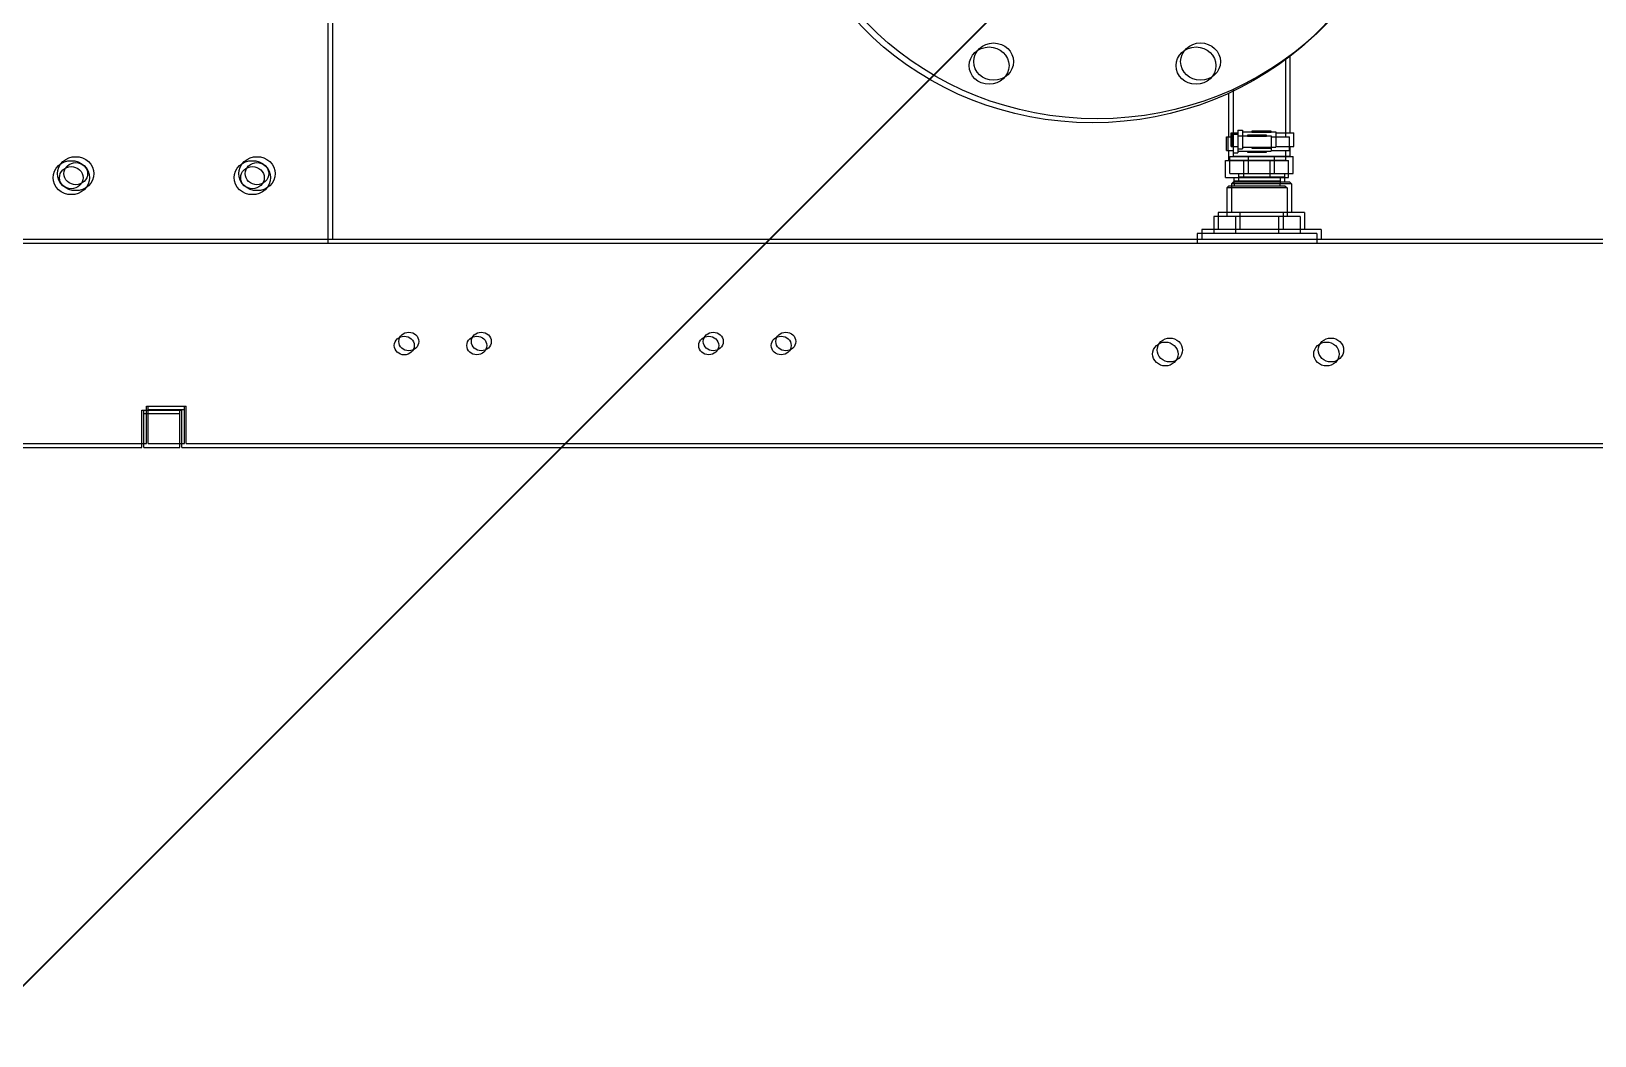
# Model space of a CAD drawing. Header units: inches. Extents: x 4821 to 127877, y 58012 to 433683.
# Drawn here: x 81490 to 82661, y 382483 to 383236 of the extents above; entities that cross this region are included whole.
import ezdxf

# ---------------------------------------------------------------- set-up
doc = ezdxf.new("R2010")
doc.units = ezdxf.units.IN
doc.header["$MEASUREMENT"] = 0
for name, color, linetype in [('A-FURN-FIXD', 10, 'Continuous'), ('A-WALL', 53, 'Continuous'), ('Cloums$0$A-COL-HAT', 8, 'Continuous'), ('EMG - ELEC - ID', 26, 'Continuous'), ('NECB-COLUM', 50, 'Continuous')]:
    doc.layers.add(name, color=color, linetype=linetype)

# ---------------------------------------------------------------- blocks, each defined once
blk = doc.blocks.new('COL BASEMT')
at = {"layer": 'Cloums$0$A-COL-HAT'}
h = blk.add_hatch(dxfattribs=at)
h.set_pattern_fill('ANSI31', color=256, scale=500)
h.set_pattern_definition([(45, (1452118.876, 42013.15), (-44.194174, 44.194174), [])])
h.paths.add_polyline_path([(1693546.9, 345626), (1693946.9, 345626), (1693950.9, 348875.9), (1693546.9, 348875.9)])
h.paths.add_polyline_path([(1688721.9, 335900.9), (1689121.5, 335900.9), (1689121.9, 337327), (1693949.2, 337327), (1693946.9, 345126), (1693546.9, 345126), (1693546.9, 337727), (1688721.9, 337727)])
h.paths.add_polyline_path([(1641271.9, 335200.9), (1640873.7, 335200.9), (1640871.9, 323973.1), (1689121.9, 323973.1), (1689121.4, 335200.9), (1688721.9, 335200.9), (1688721.9, 324373.1), (1641271.9, 324373.1)])
edge = h.paths.add_edge_path()
edge.add_line((1636446.9, 345126), (1636046.9, 345126))
edge.add_line((1636046.9, 345126), (1636049, 337698.9))
edge.add_arc((1626263.1, 338211), 9799.3, 305.31502, 357.00429, ccw=False)
edge.add_line((1631927.8, 330215), (1632171.5, 329896.4))
edge.add_arc((1626336.8, 338141.4), 10100.7, 305.28586, 355.37518)
edge.add_line((1636404.6, 337327), (1640874, 337327))
edge.add_line((1640874, 337327), (1640873.8, 335900.9))
edge.add_line((1640873.8, 335900.9), (1641271.9, 335900.9))
edge.add_line((1641271.9, 335900.9), (1641271.9, 337725.9))
edge.add_line((1641271.9, 337725.9), (1636446.9, 337725.9))
edge.add_line((1636446.9, 337725.9), (1636446.9, 345126))
h.paths.add_polyline_path([(1636046.9, 345626), (1636446.9, 345626), (1636446.9, 348875.9), (1636048.9, 348875.9)])
blk = doc.blocks.new('A$C0e128a0b')
at = {"layer": 'A-FURN-FIXD'}
for p, q in [((1263.28, 1175.85), (1263.28, 2313.86)), ((1263.28, 1175.85), (1263.28, 2313.86)), ((1142.15, 2224.66), (1142.15, 962.95)), ((1136.12, 1850.16), (1136.12, 1779.1)), ((1136.12, 1850.16), (1142.18, 1850.16)), ((1126.03, 1840.29), (1126.03, 1788.97)), ((1126.03, 1840.29), (1136.12, 1840.29)), ((1032.97, 1831.54), (1078.71, 1831.56)), ((1086.78, 1833.92), (1078.71, 1833.92)), ((1078.71, 1823.14), (1078.71, 1833.92)), ((1086.78, 1823.14), (1086.78, 1833.92)), ((1086.78, 1831.56), (1092.71, 1831.56)), ((1092.71, 1831.56), (1092.72, 1797.76)), ((1092.84, 1795.86), (1092.84, 1833.46)), ((1102.93, 1833.46), (1092.84, 1833.46)), ((1102.93, 1795.86), (1102.93, 1833.46)), ((1107.98, 1831.42), (1108.99, 1832.5)), ((1107.98, 1831.42), (1107.98, 1797.83)), ((1108.99, 1832.5), (1108.99, 1796.75)), ((1108.99, 1832.5), (1126.03, 1832.5)), ((1078.2, 1823.14), (1087.29, 1823.14)), ((1078.2, 1820.31), (1078.2, 1823.14)), ((1087.29, 1820.31), (1087.29, 1823.14)), ((1092.84, 1826.5), (1092.71, 1826.5)), ((1102.93, 1822.45), (1092.84, 1822.45)), ((1102.93, 1828.38), (1104.95, 1828.38)), ((1104.95, 1800.94), (1104.95, 1828.38)), ((1104.95, 1828.38), (1107.98, 1828.29)), ((1126.03, 1827.46), (1136.12, 1827.46)), ((1077.7, 1820.31), (1077.7, 1809)), ((1078.32, 1820.31), (1077.7, 1820.31)), ((1078.32, 1809), (1078.32, 1820.31)), ((1087.17, 1809), (1087.17, 1820.31)), ((1087.79, 1820.31), (1087.17, 1820.31)), ((1087.79, 1809), (1087.79, 1820.31)), ((1077.19, 1803.35), (1088.3, 1803.35)), ((1077.19, 1800.53), (1077.19, 1803.35)), ((1077.7, 1809), (1078.32, 1809)), ((1078.2, 1803.35), (1078.2, 1809)), ((1087.17, 1809), (1087.79, 1809)), ((1087.29, 1803.35), (1087.29, 1809)), ((1088.3, 1800.53), (1088.3, 1803.35)), ((1092.84, 1802.82), (1092.72, 1802.82)), ((1102.93, 1806.87), (1092.84, 1806.87)), ((1052.9, 1797.74), (1078.71, 1797.75)), ((1077.19, 1800.53), (1088.3, 1800.53)), ((1078.71, 1796.62), (1078.71, 1800.53)), ((1078.71, 1797.3), (1086.78, 1797.3)), ((1086.78, 1796.62), (1078.71, 1796.62)), ((1086.78, 1796.62), (1086.78, 1800.53)), ((1086.78, 1797.75), (1092.72, 1797.75)), ((1102.93, 1795.86), (1092.84, 1795.86)), ((1102.93, 1800.94), (1104.95, 1800.94)), ((1104.95, 1800.94), (1107.98, 1801.03)), ((1107.98, 1797.83), (1108.99, 1796.75)), ((1108.99, 1796.75), (1126.03, 1796.75)), ((1126.03, 1801.8), (1136.12, 1801.8)), ((1126.03, 1788.97), (1136.12, 1788.97)), ((1136.12, 1779.1), (1142.18, 1779.1)), ((1142.15, 1262.82), (995.69, 1262.82)), ((1241.08, 1152.16), (1241.08, 1175.85)), ((1263.28, 1175.85), (1241.08, 1175.85)), ((1241.08, 1152.16), (1241.08, 1175.85)), ((1263.28, 1175.85), (1241.08, 1175.85)), ((1263.28, 1174.78), (1241.08, 1174.78)), ((1263.28, 1174.78), (1241.08, 1174.78)), ((1243.1, 1153.24), (1243.1, 1174.78)), ((1243.1, 1153.24), (1243.1, 1174.78)), ((1263.28, 1153.24), (1263.28, 1174.78)), ((1263.28, 1153.24), (1263.28, 1174.78)), ((1263.28, 1153.24), (1241.08, 1153.24)), ((1263.28, 1153.24), (1241.08, 1153.24)), ((1263.28, 1152.16), (1241.08, 1152.16)), ((1263.28, 1152.16), (1241.08, 1152.16)), ((1263.28, 962.95), (1263.28, 1152.16)), ((1263.28, 962.95), (1263.28, 1152.16))]:
    blk.add_line(p, q, dxfattribs=at)
for centre, major_axis, start_param, end_param in [((897.28, 1716.96), (0, -184.6), 2.356194490189829, 8.639379797369415), ((897.28, 1716.96), (0, -184.6), 2.356194490189829, 8.639379797369415), ((1207.77, 1855.92), (0, -7.54), 0.785398, 7.068583), ((1036.42, 1778.44), (0, -11.84), 2.356194490197838, 8.639379797377424), ((1036.42, 1778.44), (0, -11.84), 2.356194490197838, 8.639379797377424), ((1207.77, 1760.2), (0, 7.54), 3.926991, 10.210176), ((1036.42, 1655.49), (0, -11.84), 2.356194490152216, 8.639379797331802), ((1036.42, 1655.49), (0, -11.84), 2.356194490152216, 8.639379797331802), ((1202.72, 1532), (0, -5.92), 2.356194490208694, 8.639379797388278), ((1202.72, 1488.93), (0, -5.92), 2.356194490208694, 8.639379797388278), ((1202.72, 1351.11), (0, -5.92), 2.356194490208694, 8.639379797388278), ((1202.72, 1308.04), (0, -5.92), 2.356194490028661, 8.639379797208248), ((1102.98, 1217.84), (0, 10.77), 3.926991, 10.210176), ((1102.98, 1217.84), (0, 7), -0.785398, 5.497787), ((1102.98, 1110.17), (0, 10.77), 3.926991, 10.210176), ((1102.98, 1110.17), (0, 7), -0.785398, 5.497787)]:
    blk.add_ellipse(centre, major_axis=major_axis, ratio=0.9375, start_param=start_param, end_param=end_param, dxfattribs=at)

msp = doc.modelspace()

# ---------------------------------------------------------------- hatches: boundary and pattern name
at = {"layer": 'A-WALL'}
h = msp.add_hatch(dxfattribs=at)
h.set_pattern_fill('ANSI36', color=3, scale=250)
h.set_pattern_definition([(45, (-1206228.7, -363008.7), (420.9495, 1543.4815), [1984.375, -396.875, 0, -396.875])])
h.paths.add_polyline_path([(86318.1, 396057.4), (78770.3, 396057.4), (78770.3, 379507.4), (86318.1, 379507.4)])
h.paths.add_polyline_path([(35923.5, 396107.4), (28820.3, 396107.4), (28820.3, 387307.4), (35923.5, 387307.4)])
h = msp.add_hatch(dxfattribs=at)
h.set_pattern_fill('ANSI36', color=3, scale=250)
h.set_pattern_definition([(45, (-1206225.3, -363005.7), (420.9495, 1543.4815), [1984.375, -396.875, 0, -396.875])])
h.paths.add_polyline_path([(86321.5, 396060.4), (78773.7, 396060.4), (78773.7, 379510.4), (86321.5, 379510.4)])
h.paths.add_polyline_path([(35926.9, 396110.4), (28823.7, 396110.4), (28823.7, 387310.4), (35926.9, 387310.4)])

# ---------------------------------------------------------------- block references
at = {"layer": 'EMG - ELEC - ID', "xscale": 1.260932877019967, "yscale": 1.260932877019967, "zscale": 1.260932877019967, "rotation": 270.0008681710996}
for p in [(80120, 384516.8), (80123.4, 384519.8)]:
    msp.add_blockref('A$C0e128a0b', p, dxfattribs=at)
at = {"layer": 'NECB-COLUM'}
for p in [(-1607626.5, 42181.5), (-1607623.1, 42184.4)]:
    msp.add_blockref('COL BASEMT', p, dxfattribs=at)

doc.saveas('drawing.dxf')
